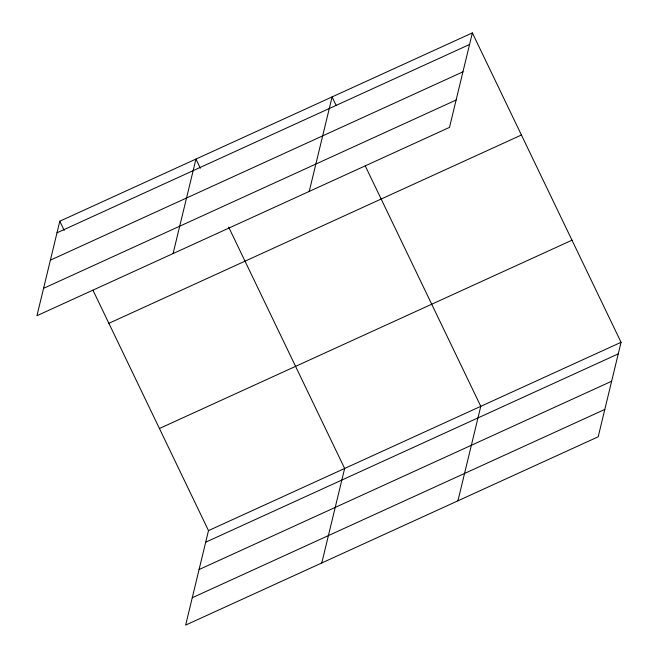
<?xml version="1.0" encoding="UTF-8"?>
<svg xmlns="http://www.w3.org/2000/svg" width="658" height="658" viewBox="0 0 658 658"><rect width="100%" height="100%" fill="white"/><g stroke="black" fill="none" stroke-linecap="round" stroke-linejoin="round"><path stroke-width="0.99" d="M59.804 221.211L36.947 315.7L449.504 127.389L472.362 32.9L59.804 221.211L64.221 230.415M173.087 253.56L195.952 159.072L200.369 168.267M92.959 290.203L208.496 530.611L185.638 625.1L598.196 436.789L621.053 342.3L472.362 32.9M309.235 191.412L332.093 96.923L336.074 105.206M321.778 562.96L344.644 468.471L228.663 227.133M457.927 500.812L480.784 406.323L365.248 165.915M56.999 232.8L469.557 44.489M50.378 260.157L462.944 71.845M43.56 288.344L456.126 100.032M108.874 323.317L521.432 135.005M159.425 428.506L571.991 240.195M208.496 530.611L621.053 342.3M205.691 542.2L618.249 353.889M199.07 569.557L611.636 381.245M192.251 597.744L604.817 409.432"/></g></svg>
